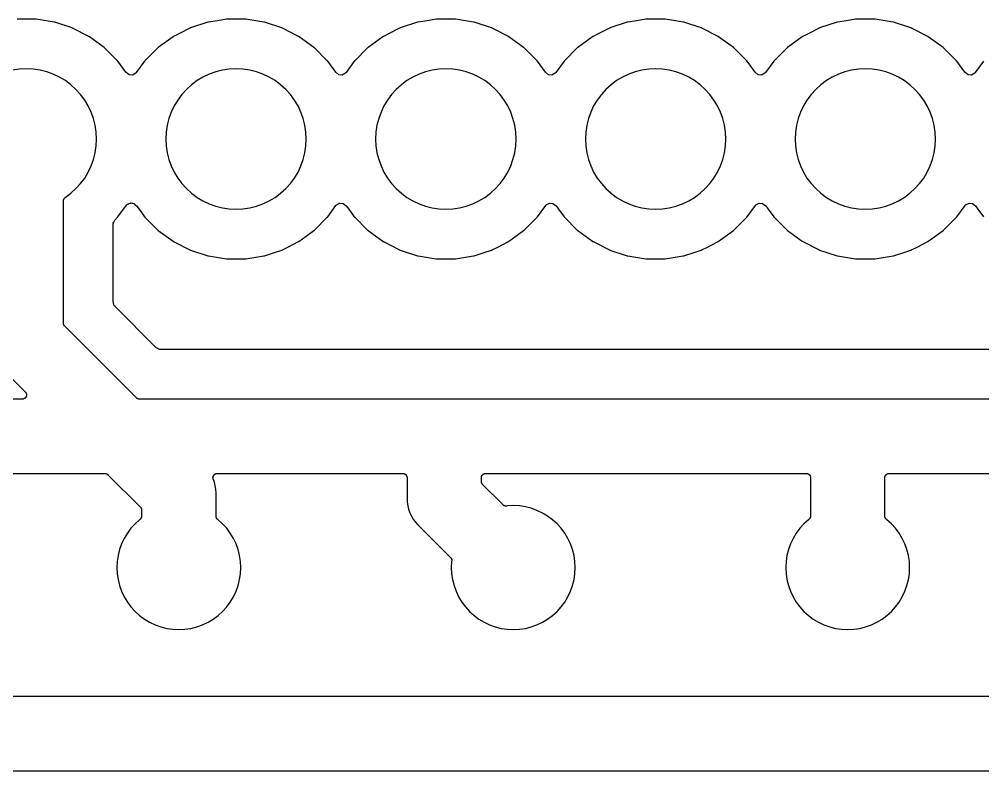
# Model space of a CAD drawing. Header units: metres. Extents: x 46.2 to 140.4, y -137.6 to -43.4.
# Drawn here: x 81.15 to 92.82, y -81.75 to -72.65 of the extents above; entities that cross this region are included whole.
import ezdxf

# ---------------------------------------------------------------- set-up
doc = ezdxf.new("R2010")
doc.units = ezdxf.units.M

msp = doc.modelspace()

# ---------------------------------------------------------------- linework, layer by layer
for points in [[(92.831, -73.158), (92.731, -73.296), (92.725, -73.303), (92.684, -73.325), (92.644, -73.321), (92.606, -73.292), (92.509, -73.158), (92.508, -73.157), (92.507, -73.156), (92.507, -73.156), (92.506, -73.155), (92.506, -73.154), (92.505, -73.153), (92.504, -73.152), (92.348, -72.996), (92.347, -72.995), (92.346, -72.994), (92.345, -72.994), (92.344, -72.993), (92.344, -72.993), (92.343, -72.992), (92.342, -72.991), (92.163, -72.862), (92.162, -72.861), (92.161, -72.86), (92.16, -72.86), (92.159, -72.859), (92.158, -72.858), (92.157, -72.858), (92.157, -72.858), (92.157, -72.858), (92.157, -72.858), (92.157, -72.858), (91.96, -72.758), (91.959, -72.757), (91.959, -72.757), (91.957, -72.756), (91.956, -72.756), (91.955, -72.755), (91.954, -72.755), (91.953, -72.755), (91.953, -72.755), (91.953, -72.755), (91.953, -72.755), (91.743, -72.686), (91.742, -72.686), (91.742, -72.686), (91.74, -72.686), (91.739, -72.685), (91.738, -72.685), (91.737, -72.685), (91.736, -72.685), (91.591, -72.662), (91.518, -72.65), (91.517, -72.65), (91.516, -72.65), (91.515, -72.65), (91.513, -72.65), (91.512, -72.65), (91.511, -72.65), (91.51, -72.65), (91.29, -72.65), (91.289, -72.65), (91.288, -72.65), (91.287, -72.65), (91.285, -72.65), (91.284, -72.65), (91.283, -72.65), (91.282, -72.65), (91.173, -72.667), (91.064, -72.685), (91.063, -72.685), (91.062, -72.685), (91.061, -72.685), (91.06, -72.686), (91.058, -72.686), (91.058, -72.686), (91.057, -72.686), (90.847, -72.755), (90.847, -72.755), (90.847, -72.755), (90.847, -72.755), (90.846, -72.755), (90.845, -72.755), (90.844, -72.756), (90.843, -72.756), (90.841, -72.757), (90.841, -72.757), (90.84, -72.758), (90.706, -72.826), (90.643, -72.858), (90.642, -72.858), (90.641, -72.859), (90.64, -72.859), (90.639, -72.86), (90.638, -72.861), (90.637, -72.861), (90.637, -72.862), (90.637, -72.862), (90.458, -72.991), (90.457, -72.992), (90.456, -72.993), (90.456, -72.993), (90.455, -72.994), (90.454, -72.994), (90.453, -72.995), (90.452, -72.996), (90.296, -73.152), (90.295, -73.153), (90.295, -73.154), (90.294, -73.155), (90.293, -73.156), (90.293, -73.156), (90.292, -73.157), (90.291, -73.158), (90.191, -73.296), (90.185, -73.303), (90.144, -73.325), (90.104, -73.321), (90.066, -73.292), (89.969, -73.158), (89.968, -73.157), (89.967, -73.156), (89.967, -73.156), (89.966, -73.155), (89.966, -73.154), (89.965, -73.153), (89.964, -73.152), (89.808, -72.996), (89.807, -72.995), (89.806, -72.994), (89.805, -72.994), (89.804, -72.993), (89.804, -72.993), (89.803, -72.992), (89.802, -72.991), (89.623, -72.862), (89.622, -72.861), (89.621, -72.86), (89.62, -72.86), (89.619, -72.859), (89.618, -72.858), (89.617, -72.858), (89.617, -72.858), (89.617, -72.858), (89.617, -72.858), (89.617, -72.858), (89.42, -72.758), (89.419, -72.757), (89.419, -72.757), (89.417, -72.756), (89.416, -72.756), (89.415, -72.755), (89.414, -72.755), (89.413, -72.755), (89.413, -72.755), (89.413, -72.755), (89.413, -72.755), (89.203, -72.686), (89.202, -72.686), (89.202, -72.686), (89.2, -72.686), (89.199, -72.685), (89.198, -72.685), (89.197, -72.685), (89.196, -72.685), (89.051, -72.662), (88.978, -72.65), (88.977, -72.65), (88.976, -72.65), (88.975, -72.65), (88.973, -72.65), (88.972, -72.65), (88.971, -72.65), (88.97, -72.65), (88.75, -72.65), (88.749, -72.65), (88.748, -72.65), (88.747, -72.65), (88.745, -72.65), (88.744, -72.65), (88.743, -72.65), (88.742, -72.65), (88.633, -72.667), (88.524, -72.685), (88.523, -72.685), (88.522, -72.685), (88.521, -72.685), (88.52, -72.686), (88.518, -72.686), (88.518, -72.686), (88.517, -72.686), (88.307, -72.755), (88.307, -72.755), (88.307, -72.755), (88.307, -72.755), (88.306, -72.755), (88.305, -72.755), (88.304, -72.756), (88.303, -72.756), (88.301, -72.757), (88.301, -72.757), (88.3, -72.758), (88.166, -72.826), (88.103, -72.858), (88.102, -72.858), (88.101, -72.859), (88.1, -72.859), (88.099, -72.86), (88.098, -72.861), (88.097, -72.861), (88.097, -72.862), (88.097, -72.862), (87.918, -72.991), (87.917, -72.992), (87.916, -72.993), (87.916, -72.993), (87.915, -72.994), (87.914, -72.994), (87.913, -72.995), (87.912, -72.996), (87.756, -73.152), (87.755, -73.153), (87.755, -73.154), (87.754, -73.155), (87.753, -73.156), (87.753, -73.156), (87.752, -73.157), (87.751, -73.158), (87.651, -73.296), (87.645, -73.303), (87.604, -73.325), (87.564, -73.321), (87.526, -73.292), (87.429, -73.158), (87.428, -73.157), (87.427, -73.156), (87.427, -73.156), (87.426, -73.155), (87.426, -73.154), (87.425, -73.153), (87.424, -73.152), (87.268, -72.996), (87.267, -72.995), (87.266, -72.994), (87.265, -72.994), (87.264, -72.993), (87.264, -72.993), (87.263, -72.992), (87.262, -72.991), (87.083, -72.862), (87.082, -72.861), (87.081, -72.86), (87.08, -72.86), (87.079, -72.859), (87.078, -72.858), (87.077, -72.858), (87.077, -72.858), (87.077, -72.858), (87.077, -72.858), (87.077, -72.858), (86.88, -72.758), (86.879, -72.757), (86.879, -72.757), (86.877, -72.756), (86.876, -72.756), (86.875, -72.755), (86.874, -72.755), (86.873, -72.755), (86.873, -72.755), (86.873, -72.755), (86.873, -72.755), (86.663, -72.686), (86.662, -72.686), (86.662, -72.686), (86.66, -72.686), (86.659, -72.685), (86.658, -72.685), (86.657, -72.685), (86.656, -72.685), (86.511, -72.662), (86.438, -72.65), (86.437, -72.65), (86.436, -72.65), (86.435, -72.65), (86.433, -72.65), (86.432, -72.65), (86.431, -72.65), (86.43, -72.65), (86.21, -72.65), (86.209, -72.65), (86.208, -72.65), (86.207, -72.65), (86.205, -72.65), (86.204, -72.65), (86.203, -72.65), (86.202, -72.65), (86.093, -72.667), (85.984, -72.685), (85.983, -72.685), (85.982, -72.685), (85.981, -72.685), (85.98, -72.686), (85.978, -72.686), (85.978, -72.686), (85.977, -72.686), (85.767, -72.755), (85.767, -72.755), (85.767, -72.755), (85.767, -72.755), (85.766, -72.755), (85.765, -72.755), (85.764, -72.756), (85.763, -72.756), (85.761, -72.757), (85.761, -72.757), (85.76, -72.758), (85.626, -72.826), (85.563, -72.858), (85.562, -72.858), (85.561, -72.859), (85.56, -72.859), (85.559, -72.86), (85.558, -72.861), (85.557, -72.861), (85.557, -72.862), (85.557, -72.862), (85.378, -72.991), (85.377, -72.992), (85.376, -72.993), (85.376, -72.993), (85.375, -72.994), (85.374, -72.994), (85.373, -72.995), (85.372, -72.996), (85.216, -73.152), (85.215, -73.153), (85.215, -73.154), (85.214, -73.155), (85.213, -73.156), (85.213, -73.156), (85.212, -73.157), (85.211, -73.158), (85.111, -73.296), (85.105, -73.303), (85.064, -73.325), (85.024, -73.321), (84.986, -73.292), (84.889, -73.158), (84.888, -73.157), (84.887, -73.156), (84.887, -73.156), (84.886, -73.155), (84.886, -73.154), (84.885, -73.153), (84.884, -73.152), (84.728, -72.996), (84.727, -72.995), (84.726, -72.994), (84.725, -72.994), (84.724, -72.993), (84.724, -72.993), (84.723, -72.992), (84.722, -72.991), (84.543, -72.862), (84.542, -72.861), (84.541, -72.86), (84.54, -72.86), (84.539, -72.859), (84.538, -72.858), (84.537, -72.858), (84.537, -72.858), (84.537, -72.858), (84.537, -72.858), (84.537, -72.858), (84.34, -72.758), (84.339, -72.757), (84.339, -72.757), (84.337, -72.756), (84.336, -72.756), (84.335, -72.755), (84.334, -72.755), (84.333, -72.755), (84.333, -72.755), (84.333, -72.755), (84.333, -72.755), (84.123, -72.686), (84.122, -72.686), (84.122, -72.686), (84.12, -72.686), (84.119, -72.685), (84.118, -72.685), (84.117, -72.685), (84.116, -72.685), (83.971, -72.662), (83.898, -72.65), (83.897, -72.65), (83.896, -72.65), (83.895, -72.65), (83.893, -72.65), (83.892, -72.65), (83.891, -72.65), (83.89, -72.65), (83.67, -72.65), (83.669, -72.65), (83.668, -72.65), (83.667, -72.65), (83.665, -72.65), (83.664, -72.65), (83.663, -72.65), (83.662, -72.65), (83.553, -72.667), (83.444, -72.685), (83.443, -72.685), (83.442, -72.685), (83.441, -72.685), (83.44, -72.686), (83.438, -72.686), (83.438, -72.686), (83.437, -72.686), (83.227, -72.755), (83.227, -72.755), (83.227, -72.755), (83.227, -72.755), (83.226, -72.755), (83.225, -72.755), (83.224, -72.756), (83.223, -72.756), (83.221, -72.757), (83.221, -72.757), (83.22, -72.758), (83.086, -72.826), (83.023, -72.858), (83.022, -72.858), (83.021, -72.859), (83.02, -72.859), (83.019, -72.86), (83.018, -72.861), (83.017, -72.861), (83.017, -72.862), (83.017, -72.862), (82.838, -72.991), (82.837, -72.992), (82.836, -72.993), (82.836, -72.993), (82.835, -72.994), (82.834, -72.994), (82.833, -72.995), (82.832, -72.996), (82.676, -73.152), (82.675, -73.153), (82.675, -73.154), (82.674, -73.155), (82.673, -73.156), (82.673, -73.156), (82.672, -73.157), (82.671, -73.158), (82.571, -73.296), (82.565, -73.303), (82.524, -73.325), (82.484, -73.321), (82.446, -73.292), (82.349, -73.158), (82.348, -73.157), (82.347, -73.156), (82.347, -73.156), (82.346, -73.155), (82.346, -73.154), (82.345, -73.153), (82.344, -73.152), (82.188, -72.996), (82.187, -72.995), (82.186, -72.994), (82.185, -72.994), (82.184, -72.993), (82.184, -72.993), (82.183, -72.992), (82.182, -72.991), (82.003, -72.862), (82.002, -72.861), (82.001, -72.86), (82, -72.86), (81.999, -72.859), (81.998, -72.858), (81.997, -72.858), (81.997, -72.858), (81.997, -72.858), (81.997, -72.858), (81.997, -72.858), (81.8, -72.758), (81.799, -72.757), (81.799, -72.757), (81.797, -72.756), (81.796, -72.756), (81.795, -72.755), (81.794, -72.755), (81.793, -72.755), (81.793, -72.755), (81.793, -72.755), (81.793, -72.755), (81.583, -72.686), (81.582, -72.686), (81.582, -72.686), (81.58, -72.686), (81.579, -72.685), (81.578, -72.685), (81.577, -72.685), (81.576, -72.685), (81.431, -72.662), (81.358, -72.65), (81.357, -72.65), (81.356, -72.65), (81.355, -72.65), (81.353, -72.65), (81.352, -72.65), (81.351, -72.65), (81.35, -72.65), (81.13, -72.65)], [(93.899, -77.25), (82.607, -77.25), (82.606, -77.25), (82.605, -77.25), (82.604, -77.25), (82.602, -77.25), (82.601, -77.249), (82.6, -77.249), (82.599, -77.249), (82.597, -77.249), (82.596, -77.249), (82.595, -77.248), (82.594, -77.248), (82.593, -77.248), (82.592, -77.247), (82.59, -77.247), (82.589, -77.246), (82.588, -77.246), (82.587, -77.245), (82.586, -77.245), (82.585, -77.244), (82.584, -77.244), (82.583, -77.243), (82.582, -77.243), (82.58, -77.242), (82.579, -77.241), (82.578, -77.241), (82.577, -77.24), (82.576, -77.239), (82.575, -77.238), (82.575, -77.238), (82.574, -77.237), (82.573, -77.236), (82.572, -77.235), (81.705, -76.368), (81.704, -76.367), (81.703, -76.366), (81.702, -76.365), (81.702, -76.365), (81.701, -76.364), (81.7, -76.363), (81.699, -76.362), (81.699, -76.361), (81.698, -76.36), (81.697, -76.358), (81.697, -76.357), (81.696, -76.356), (81.696, -76.355), (81.695, -76.354), (81.695, -76.353), (81.694, -76.352), (81.694, -76.351), (81.693, -76.35), (81.693, -76.348), (81.692, -76.347), (81.692, -76.346), (81.692, -76.345), (81.691, -76.344), (81.691, -76.343), (81.691, -76.341), (81.691, -76.34), (81.691, -76.339), (81.69, -76.338), (81.69, -76.336), (81.69, -76.335), (81.69, -76.334), (81.69, -76.333), (81.69, -74.848), (81.69, -74.847), (81.69, -74.846), (81.69, -74.845), (81.69, -74.843), (81.691, -74.842), (81.691, -74.841), (81.691, -74.84), (81.691, -74.839), (81.691, -74.838), (81.692, -74.837), (81.692, -74.835), (81.692, -74.834), (81.693, -74.833), (81.693, -74.832), (81.693, -74.831), (81.694, -74.83), (81.694, -74.829), (81.695, -74.828), (81.695, -74.827), (81.696, -74.826), (81.696, -74.825), (81.697, -74.824), (81.697, -74.823), (81.698, -74.822), (81.699, -74.821), (81.699, -74.82), (81.7, -74.819), (81.701, -74.818), (81.701, -74.817), (81.702, -74.816), (81.703, -74.815), (81.704, -74.814), (81.704, -74.813), (81.705, -74.813), (81.706, -74.812), (81.707, -74.811), (81.708, -74.81), (81.709, -74.809), (81.71, -74.809), (81.71, -74.808), (81.779, -74.757), (81.841, -74.701), (81.897, -74.639), (81.947, -74.572), (81.99, -74.501), (82.025, -74.425), (82.053, -74.347), (82.074, -74.266), (82.086, -74.183), (82.09, -74.1), (82.086, -74.017), (82.074, -73.934), (82.053, -73.853), (82.025, -73.775), (81.99, -73.699), (81.947, -73.628), (81.897, -73.561), (81.841, -73.499), (81.779, -73.443), (81.712, -73.393), (81.641, -73.35), (81.565, -73.315), (81.487, -73.287), (81.406, -73.266), (81.323, -73.254), (81.24, -73.25), (81.157, -73.254), (81.074, -73.266)], [(84.252, -73.393), (84.181, -73.35), (84.105, -73.315), (84.027, -73.287), (83.946, -73.266), (83.863, -73.254), (83.78, -73.25), (83.697, -73.254), (83.614, -73.266), (83.533, -73.287), (83.455, -73.315), (83.379, -73.35), (83.308, -73.393), (83.241, -73.443), (83.179, -73.499), (83.123, -73.561), (83.073, -73.628), (83.03, -73.699), (82.995, -73.775), (82.967, -73.853), (82.946, -73.934), (82.934, -74.017), (82.93, -74.1), (82.934, -74.183), (82.946, -74.266), (82.967, -74.347), (82.995, -74.425), (83.03, -74.501), (83.073, -74.572), (83.123, -74.639), (83.179, -74.701), (83.241, -74.757), (83.308, -74.807), (83.379, -74.85), (83.455, -74.885), (83.533, -74.913), (83.614, -74.934), (83.697, -74.946), (83.78, -74.95), (83.863, -74.946), (83.946, -74.934), (84.027, -74.913), (84.105, -74.885), (84.181, -74.85), (84.252, -74.807), (84.319, -74.757), (84.381, -74.701), (84.437, -74.639), (84.487, -74.572), (84.53, -74.501), (84.565, -74.425), (84.593, -74.347), (84.614, -74.266), (84.626, -74.183), (84.63, -74.1), (84.626, -74.017), (84.614, -73.934), (84.593, -73.853), (84.565, -73.775), (84.53, -73.699), (84.487, -73.628), (84.437, -73.561), (84.381, -73.499), (84.319, -73.443), (84.252, -73.393)], [(86.792, -73.393), (86.721, -73.35), (86.645, -73.315), (86.567, -73.287), (86.486, -73.266), (86.403, -73.254), (86.32, -73.25), (86.237, -73.254), (86.154, -73.266), (86.073, -73.287), (85.995, -73.315), (85.919, -73.35), (85.848, -73.393), (85.781, -73.443), (85.719, -73.499), (85.663, -73.561), (85.613, -73.628), (85.57, -73.699), (85.535, -73.775), (85.507, -73.853), (85.486, -73.934), (85.474, -74.017), (85.47, -74.1), (85.474, -74.183), (85.486, -74.266), (85.507, -74.347), (85.535, -74.425), (85.57, -74.501), (85.613, -74.572), (85.663, -74.639), (85.719, -74.701), (85.781, -74.757), (85.848, -74.807), (85.919, -74.85), (85.995, -74.885), (86.073, -74.913), (86.154, -74.934), (86.237, -74.946), (86.32, -74.95), (86.403, -74.946), (86.486, -74.934), (86.567, -74.913), (86.645, -74.885), (86.721, -74.85), (86.792, -74.807), (86.859, -74.757), (86.921, -74.701), (86.977, -74.639), (87.027, -74.572), (87.07, -74.501), (87.105, -74.425), (87.133, -74.347), (87.154, -74.266), (87.166, -74.183), (87.17, -74.1), (87.166, -74.017), (87.154, -73.934), (87.133, -73.853), (87.105, -73.775), (87.07, -73.699), (87.027, -73.628), (86.977, -73.561), (86.921, -73.499), (86.859, -73.443), (86.792, -73.393)], [(89.332, -73.393), (89.261, -73.35), (89.185, -73.315), (89.107, -73.287), (89.026, -73.266), (88.943, -73.254), (88.86, -73.25), (88.777, -73.254), (88.694, -73.266), (88.613, -73.287), (88.535, -73.315), (88.459, -73.35), (88.388, -73.393), (88.321, -73.443), (88.259, -73.499), (88.203, -73.561), (88.153, -73.628), (88.11, -73.699), (88.075, -73.775), (88.047, -73.853), (88.026, -73.934), (88.014, -74.017), (88.01, -74.1), (88.014, -74.183), (88.026, -74.266), (88.047, -74.347), (88.075, -74.425), (88.11, -74.501), (88.153, -74.572), (88.203, -74.639), (88.259, -74.701), (88.321, -74.757), (88.388, -74.807), (88.459, -74.85), (88.535, -74.885), (88.613, -74.913), (88.694, -74.934), (88.777, -74.946), (88.86, -74.95), (88.943, -74.946), (89.026, -74.934), (89.107, -74.913), (89.185, -74.885), (89.261, -74.85), (89.332, -74.807), (89.399, -74.757), (89.461, -74.701), (89.517, -74.639), (89.567, -74.572), (89.61, -74.501), (89.645, -74.425), (89.673, -74.347), (89.694, -74.266), (89.706, -74.183), (89.71, -74.1), (89.706, -74.017), (89.694, -73.934), (89.673, -73.853), (89.645, -73.775), (89.61, -73.699), (89.567, -73.628), (89.517, -73.561), (89.461, -73.499), (89.399, -73.443), (89.332, -73.393)], [(91.872, -73.393), (91.801, -73.35), (91.725, -73.315), (91.647, -73.287), (91.566, -73.266), (91.483, -73.254), (91.4, -73.25), (91.317, -73.254), (91.234, -73.266), (91.153, -73.287), (91.075, -73.315), (90.999, -73.35), (90.928, -73.393), (90.861, -73.443), (90.799, -73.499), (90.743, -73.561), (90.693, -73.628), (90.65, -73.699), (90.615, -73.775), (90.587, -73.853), (90.566, -73.934), (90.554, -74.017), (90.55, -74.1), (90.554, -74.183), (90.566, -74.266), (90.587, -74.347), (90.615, -74.425), (90.65, -74.501), (90.693, -74.572), (90.743, -74.639), (90.799, -74.701), (90.861, -74.757), (90.928, -74.807), (90.999, -74.85), (91.075, -74.885), (91.153, -74.913), (91.234, -74.934), (91.317, -74.946), (91.4, -74.95), (91.483, -74.946), (91.566, -74.934), (91.647, -74.913), (91.725, -74.885), (91.801, -74.85), (91.872, -74.807), (91.939, -74.757), (92.001, -74.701), (92.057, -74.639), (92.107, -74.572), (92.15, -74.501), (92.185, -74.425), (92.213, -74.347), (92.234, -74.266), (92.246, -74.183), (92.25, -74.1), (92.246, -74.017), (92.234, -73.934), (92.213, -73.853), (92.185, -73.775), (92.15, -73.699), (92.107, -73.628), (92.057, -73.561), (92.001, -73.499), (91.939, -73.443), (91.872, -73.393)], [(93.999, -76.649), (82.868, -76.649), (82.855, -76.648), (82.808, -76.623), (82.314, -76.128), (82.305, -76.118), (82.291, -76.067), (82.291, -75.134), (82.291, -75.128), (82.291, -75.126), (82.291, -75.125), (82.291, -75.125), (82.292, -75.124), (82.292, -75.123), (82.292, -75.12), (82.301, -75.105), (82.301, -75.103), (82.302, -75.102), (82.302, -75.101), (82.303, -75.099), (82.31, -75.081), (82.344, -75.048), (82.344, -75.047), (82.345, -75.046), (82.346, -75.045), (82.347, -75.044), (82.348, -75.043), (82.348, -75.043), (82.349, -75.042), (82.451, -74.901), (82.455, -74.896), (82.456, -74.896), (82.457, -74.895), (82.458, -74.894), (82.459, -74.894), (82.46, -74.893), (82.461, -74.892), (82.462, -74.891), (82.463, -74.89), (82.464, -74.89), (82.465, -74.888), (82.479, -74.883), (82.48, -74.883), (82.481, -74.883), (82.482, -74.882), (82.483, -74.882), (82.484, -74.881), (82.485, -74.881), (82.486, -74.88), (82.496, -74.875), (82.497, -74.875), (82.498, -74.875), (82.5, -74.875), (82.501, -74.875), (82.502, -74.874), (82.504, -74.874), (82.505, -74.874), (82.506, -74.874), (82.517, -74.876), (82.518, -74.877), (82.519, -74.877), (82.52, -74.877), (82.522, -74.877), (82.523, -74.877), (82.524, -74.878), (82.525, -74.878), (82.537, -74.879), (82.537, -74.879), (82.538, -74.879), (82.539, -74.88), (82.54, -74.88), (82.541, -74.881), (82.542, -74.881), (82.543, -74.882), (82.544, -74.882), (82.545, -74.883), (82.545, -74.883), (82.554, -74.891), (82.554, -74.892), (82.555, -74.893), (82.556, -74.894), (82.557, -74.894), (82.558, -74.895), (82.558, -74.896), (82.559, -74.896), (82.574, -74.908), (82.604, -74.949), (82.671, -75.042), (82.672, -75.043), (82.672, -75.043), (82.673, -75.044), (82.674, -75.045), (82.675, -75.046), (82.676, -75.047), (82.676, -75.048), (82.832, -75.204), (82.833, -75.204), (82.834, -75.205), (82.835, -75.206), (82.836, -75.207), (82.837, -75.208), (82.837, -75.208), (82.838, -75.209), (83.017, -75.338), (83.018, -75.339), (83.019, -75.34), (83.02, -75.34), (83.021, -75.341), (83.022, -75.342), (83.023, -75.342), (83.023, -75.342), (83.22, -75.442), (83.221, -75.443), (83.221, -75.443), (83.223, -75.444), (83.224, -75.444), (83.225, -75.445), (83.226, -75.445), (83.227, -75.445), (83.437, -75.514), (83.438, -75.514), (83.438, -75.514), (83.44, -75.514), (83.441, -75.515), (83.442, -75.515), (83.443, -75.515), (83.444, -75.515), (83.662, -75.55), (83.663, -75.55), (83.664, -75.55), (83.665, -75.55), (83.667, -75.55), (83.668, -75.55), (83.669, -75.551), (83.67, -75.551), (83.89, -75.551), (83.891, -75.551), (83.892, -75.55), (83.893, -75.55), (83.895, -75.55), (83.896, -75.55), (83.897, -75.55), (83.898, -75.55), (84.116, -75.515), (84.117, -75.515), (84.118, -75.515), (84.119, -75.515), (84.12, -75.514), (84.122, -75.514), (84.122, -75.514), (84.123, -75.514), (84.246, -75.474), (84.333, -75.445), (84.333, -75.445), (84.333, -75.445), (84.333, -75.445), (84.334, -75.445), (84.335, -75.445), (84.336, -75.444), (84.337, -75.444), (84.339, -75.443), (84.339, -75.443), (84.34, -75.442), (84.408, -75.408), (84.537, -75.342), (84.538, -75.342), (84.539, -75.341), (84.54, -75.34), (84.541, -75.34), (84.542, -75.339), (84.543, -75.338), (84.566, -75.322), (84.722, -75.209), (84.723, -75.208), (84.724, -75.207), (84.724, -75.207), (84.725, -75.206), (84.726, -75.205), (84.727, -75.205), (84.728, -75.204), (84.884, -75.048), (84.885, -75.047), (84.886, -75.046), (84.886, -75.045), (84.887, -75.044), (84.887, -75.044), (84.888, -75.043), (84.889, -75.042), (84.989, -74.904), (84.995, -74.897), (85.036, -74.875), (85.076, -74.879), (85.114, -74.908), (85.144, -74.949), (85.211, -75.042), (85.212, -75.043), (85.212, -75.043), (85.213, -75.044), (85.214, -75.045), (85.215, -75.046), (85.216, -75.047), (85.216, -75.048), (85.372, -75.204), (85.373, -75.204), (85.374, -75.205), (85.375, -75.206), (85.376, -75.207), (85.377, -75.208), (85.377, -75.208), (85.378, -75.209), (85.557, -75.338), (85.558, -75.339), (85.559, -75.34), (85.56, -75.34), (85.561, -75.341), (85.562, -75.342), (85.563, -75.342), (85.563, -75.342), (85.76, -75.442), (85.761, -75.443), (85.761, -75.443), (85.763, -75.444), (85.764, -75.444), (85.765, -75.445), (85.766, -75.445), (85.767, -75.445), (85.977, -75.514), (85.978, -75.514), (85.978, -75.514), (85.98, -75.514), (85.981, -75.515), (85.982, -75.515), (85.983, -75.515), (85.984, -75.515), (86.202, -75.55), (86.203, -75.55), (86.204, -75.55), (86.205, -75.55), (86.207, -75.55), (86.208, -75.55), (86.209, -75.551), (86.21, -75.551), (86.43, -75.551), (86.431, -75.551), (86.432, -75.55), (86.433, -75.55), (86.435, -75.55), (86.436, -75.55), (86.437, -75.55), (86.438, -75.55), (86.656, -75.515), (86.657, -75.515), (86.658, -75.515), (86.659, -75.515), (86.66, -75.514), (86.662, -75.514), (86.662, -75.514), (86.663, -75.514), (86.786, -75.474), (86.873, -75.445), (86.873, -75.445), (86.873, -75.445), (86.873, -75.445), (86.874, -75.445), (86.875, -75.445), (86.876, -75.444), (86.877, -75.444), (86.879, -75.443), (86.879, -75.443), (86.88, -75.442), (86.948, -75.408), (87.077, -75.342), (87.078, -75.342), (87.079, -75.341), (87.08, -75.34), (87.081, -75.34), (87.082, -75.339), (87.083, -75.338), (87.106, -75.322), (87.262, -75.209), (87.263, -75.208), (87.264, -75.207), (87.264, -75.207), (87.265, -75.206), (87.266, -75.205), (87.267, -75.205), (87.268, -75.204), (87.424, -75.048), (87.425, -75.047), (87.426, -75.046), (87.426, -75.045), (87.427, -75.044), (87.427, -75.044), (87.428, -75.043), (87.429, -75.042), (87.529, -74.904), (87.535, -74.897), (87.576, -74.875), (87.616, -74.879), (87.654, -74.908), (87.684, -74.949), (87.751, -75.042), (87.752, -75.043), (87.752, -75.043), (87.753, -75.044), (87.754, -75.045), (87.755, -75.046), (87.756, -75.047), (87.756, -75.048), (87.912, -75.204), (87.913, -75.204), (87.914, -75.205), (87.915, -75.206), (87.916, -75.207), (87.917, -75.208), (87.917, -75.208), (87.918, -75.209), (88.097, -75.338), (88.098, -75.339), (88.099, -75.34), (88.1, -75.34), (88.101, -75.341), (88.102, -75.342), (88.103, -75.342), (88.103, -75.342), (88.3, -75.442), (88.301, -75.443), (88.301, -75.443), (88.303, -75.444), (88.304, -75.444), (88.305, -75.445), (88.306, -75.445), (88.307, -75.445), (88.517, -75.514), (88.518, -75.514), (88.518, -75.514), (88.52, -75.514), (88.521, -75.515), (88.522, -75.515), (88.523, -75.515), (88.524, -75.515), (88.742, -75.55), (88.743, -75.55), (88.744, -75.55), (88.745, -75.55), (88.747, -75.55), (88.748, -75.55), (88.749, -75.551), (88.75, -75.551), (88.97, -75.551), (88.971, -75.551), (88.972, -75.55), (88.973, -75.55), (88.975, -75.55), (88.976, -75.55), (88.977, -75.55), (88.978, -75.55), (89.196, -75.515), (89.197, -75.515), (89.198, -75.515), (89.199, -75.515), (89.2, -75.514), (89.202, -75.514), (89.202, -75.514), (89.203, -75.514), (89.326, -75.474), (89.413, -75.445), (89.413, -75.445), (89.413, -75.445), (89.413, -75.445), (89.414, -75.445), (89.415, -75.445), (89.416, -75.444), (89.417, -75.444), (89.419, -75.443), (89.419, -75.443), (89.42, -75.442), (89.488, -75.408), (89.617, -75.342), (89.618, -75.342), (89.619, -75.341), (89.62, -75.34), (89.621, -75.34), (89.622, -75.339), (89.623, -75.338), (89.646, -75.322), (89.802, -75.209), (89.803, -75.208), (89.804, -75.207), (89.804, -75.207), (89.805, -75.206), (89.806, -75.205), (89.807, -75.205), (89.808, -75.204), (89.964, -75.048), (89.965, -75.047), (89.966, -75.046), (89.966, -75.045), (89.967, -75.044), (89.967, -75.044), (89.968, -75.043), (89.969, -75.042), (90.069, -74.904), (90.075, -74.897), (90.116, -74.875), (90.156, -74.879), (90.194, -74.908), (90.224, -74.949), (90.291, -75.042), (90.292, -75.043), (90.292, -75.043), (90.293, -75.044), (90.294, -75.045), (90.295, -75.046), (90.296, -75.047), (90.296, -75.048), (90.452, -75.204), (90.453, -75.204), (90.454, -75.205), (90.455, -75.206), (90.456, -75.207), (90.457, -75.208), (90.457, -75.208), (90.458, -75.209), (90.637, -75.338), (90.638, -75.339), (90.639, -75.34), (90.64, -75.34), (90.641, -75.341), (90.642, -75.342), (90.643, -75.342), (90.643, -75.342), (90.84, -75.442), (90.841, -75.443), (90.841, -75.443), (90.843, -75.444), (90.844, -75.444), (90.845, -75.445), (90.846, -75.445), (90.847, -75.445), (91.057, -75.514), (91.058, -75.514), (91.058, -75.514), (91.06, -75.514), (91.061, -75.515), (91.062, -75.515), (91.063, -75.515), (91.064, -75.515), (91.282, -75.55), (91.283, -75.55), (91.284, -75.55), (91.285, -75.55), (91.287, -75.55), (91.288, -75.55), (91.289, -75.551), (91.29, -75.551), (91.51, -75.551), (91.511, -75.551), (91.512, -75.55), (91.513, -75.55), (91.515, -75.55), (91.516, -75.55), (91.517, -75.55), (91.518, -75.55), (91.736, -75.515), (91.737, -75.515), (91.738, -75.515), (91.739, -75.515), (91.74, -75.514), (91.742, -75.514), (91.742, -75.514), (91.743, -75.514), (91.866, -75.474), (91.953, -75.445), (91.953, -75.445), (91.953, -75.445), (91.953, -75.445), (91.954, -75.445), (91.955, -75.445), (91.956, -75.444), (91.957, -75.444), (91.959, -75.443), (91.959, -75.443), (91.96, -75.442), (92.028, -75.408), (92.157, -75.342), (92.158, -75.342), (92.159, -75.341), (92.16, -75.34), (92.161, -75.34), (92.162, -75.339), (92.163, -75.338), (92.186, -75.322), (92.342, -75.209), (92.343, -75.208), (92.344, -75.207), (92.344, -75.207), (92.345, -75.206), (92.346, -75.205), (92.347, -75.205), (92.348, -75.204), (92.504, -75.048), (92.505, -75.047), (92.506, -75.046), (92.506, -75.045), (92.507, -75.044), (92.507, -75.044), (92.508, -75.043), (92.509, -75.042), (92.609, -74.904), (92.615, -74.897), (92.656, -74.875), (92.696, -74.879), (92.734, -74.908), (92.764, -74.949), (92.831, -75.042)], [(80.922, -76.859), (81.228, -77.164), (81.229, -77.165), (81.229, -77.166), (81.23, -77.167), (81.231, -77.168), (81.232, -77.169), (81.232, -77.17), (81.233, -77.171), (81.234, -77.172), (81.235, -77.173), (81.235, -77.174), (81.236, -77.175), (81.236, -77.176), (81.237, -77.177), (81.237, -77.178), (81.238, -77.179), (81.238, -77.181), (81.239, -77.182), (81.239, -77.183), (81.24, -77.184), (81.24, -77.185), (81.24, -77.186), (81.241, -77.188), (81.241, -77.189), (81.241, -77.19), (81.242, -77.191), (81.242, -77.192), (81.242, -77.194), (81.242, -77.195), (81.242, -77.196), (81.242, -77.197), (81.242, -77.199), (81.242, -77.2), (81.242, -77.201), (81.242, -77.202), (81.242, -77.203), (81.242, -77.205), (81.242, -77.206), (81.242, -77.207), (81.242, -77.208), (81.241, -77.21), (81.241, -77.211), (81.241, -77.212), (81.24, -77.213), (81.24, -77.214), (81.24, -77.215), (81.239, -77.217), (81.239, -77.218), (81.238, -77.219), (81.238, -77.22), (81.237, -77.221), (81.237, -77.222), (81.236, -77.223), (81.236, -77.224), (81.235, -77.225), (81.235, -77.226), (81.234, -77.228), (81.233, -77.229), (81.232, -77.23), (81.232, -77.231), (81.231, -77.231), (81.23, -77.232), (81.229, -77.233), (81.229, -77.234), (81.228, -77.235), (81.227, -77.236), (81.226, -77.237), (81.225, -77.238), (81.224, -77.238), (81.223, -77.239), (81.222, -77.24), (81.221, -77.241), (81.22, -77.241), (81.219, -77.242), (81.218, -77.243), (81.217, -77.243), (81.216, -77.244), (81.215, -77.244), (81.214, -77.245), (81.213, -77.245), (81.211, -77.246), (81.21, -77.246), (81.209, -77.247), (81.208, -77.247), (81.207, -77.248), (81.206, -77.248), (81.204, -77.248), (81.203, -77.249), (81.202, -77.249), (81.201, -77.249), (81.2, -77.249), (81.198, -77.249), (81.197, -77.25), (81.196, -77.25), (81.195, -77.25), (81.194, -77.25), (81.192, -77.25), (62.001, -77.25)], [(79.477, -78.15), (82.193, -78.15), (82.194, -78.15), (82.195, -78.15), (82.196, -78.15), (82.198, -78.15), (82.199, -78.151), (82.2, -78.151), (82.201, -78.151), (82.203, -78.151), (82.204, -78.151), (82.205, -78.152), (82.206, -78.152), (82.207, -78.152), (82.208, -78.153), (82.21, -78.153), (82.211, -78.154), (82.212, -78.154), (82.213, -78.155), (82.214, -78.155), (82.215, -78.156), (82.216, -78.156), (82.217, -78.157), (82.218, -78.157), (82.22, -78.158), (82.221, -78.159), (82.222, -78.159), (82.223, -78.16), (82.224, -78.161), (82.225, -78.162), (82.225, -78.162), (82.226, -78.163), (82.227, -78.164), (82.228, -78.165), (82.622, -78.558), (82.622, -78.559), (82.623, -78.56), (82.624, -78.561), (82.625, -78.562), (82.626, -78.563), (82.626, -78.564), (82.627, -78.565), (82.628, -78.566), (82.628, -78.567), (82.629, -78.568), (82.63, -78.569), (82.63, -78.57), (82.631, -78.571), (82.631, -78.572), (82.632, -78.573), (82.632, -78.574), (82.633, -78.576), (82.633, -78.577), (82.634, -78.578), (82.634, -78.579), (82.634, -78.58), (82.635, -78.581), (82.635, -78.583), (82.635, -78.584), (82.635, -78.585), (82.636, -78.586), (82.636, -78.587), (82.636, -78.589), (82.636, -78.59), (82.636, -78.591), (82.636, -78.592), (82.636, -78.594), (82.636, -78.666), (82.636, -78.667), (82.636, -78.669), (82.636, -78.67), (82.636, -78.671), (82.636, -78.673), (82.636, -78.674), (82.635, -78.675), (82.635, -78.676), (82.635, -78.678), (82.634, -78.679), (82.634, -78.68), (82.634, -78.681), (82.633, -78.683), (82.633, -78.684), (82.632, -78.685), (82.632, -78.686), (82.631, -78.688), (82.631, -78.689), (82.63, -78.69), (82.63, -78.691), (82.629, -78.692), (82.628, -78.693), (82.628, -78.694), (82.627, -78.695), (82.626, -78.696), (82.625, -78.697), (82.624, -78.698), (82.624, -78.699), (82.623, -78.7), (82.622, -78.701), (82.621, -78.702), (82.62, -78.703), (82.619, -78.704), (82.618, -78.705), (82.617, -78.706), (82.616, -78.706), (82.611, -78.71), (82.556, -78.76), (82.507, -78.814), (82.463, -78.873), (82.425, -78.936), (82.394, -79.003), (82.369, -79.072), (82.351, -79.144), (82.34, -79.216), (82.336, -79.29), (82.34, -79.364), (82.351, -79.436), (82.369, -79.508), (82.394, -79.577), (82.425, -79.644), (82.463, -79.707), (82.507, -79.766), (82.556, -79.82), (82.611, -79.87), (82.67, -79.914), (82.733, -79.951), (82.799, -79.983), (82.869, -80.008), (82.94, -80.026), (83.013, -80.036), (83.086, -80.04), (83.16, -80.036), (83.233, -80.026), (83.304, -80.008), (83.373, -79.983), (83.44, -79.951), (83.503, -79.914), (83.562, -79.87), (83.617, -79.82), (83.666, -79.766), (83.71, -79.707), (83.748, -79.644), (83.779, -79.577), (83.804, -79.508), (83.822, -79.436), (83.833, -79.364), (83.836, -79.29), (83.833, -79.216), (83.822, -79.144), (83.804, -79.072), (83.779, -79.003), (83.748, -78.936), (83.71, -78.873), (83.666, -78.814), (83.617, -78.76), (83.562, -78.71), (83.557, -78.706), (83.556, -78.706), (83.555, -78.705), (83.554, -78.704), (83.553, -78.703), (83.552, -78.703), (83.552, -78.702), (83.551, -78.701), (83.55, -78.7), (83.549, -78.699), (83.548, -78.698), (83.548, -78.697), (83.547, -78.697), (83.546, -78.696), (83.546, -78.695), (83.545, -78.694), (83.544, -78.693), (83.544, -78.692), (83.543, -78.691), (83.543, -78.69), (83.542, -78.689), (83.541, -78.688), (83.541, -78.687), (83.541, -78.686), (83.54, -78.684), (83.54, -78.683), (83.539, -78.682), (83.539, -78.681), (83.539, -78.68), (83.538, -78.679), (83.538, -78.678), (83.538, -78.677), (83.538, -78.675), (83.537, -78.674), (83.537, -78.673), (83.537, -78.672), (83.537, -78.671), (83.537, -78.67), (83.537, -78.669), (83.537, -78.667), (83.537, -78.666), (83.537, -78.388), (83.534, -78.342), (83.528, -78.299), (83.517, -78.256), (83.503, -78.217), (83.503, -78.216), (83.502, -78.214), (83.502, -78.213), (83.502, -78.212), (83.502, -78.211), (83.501, -78.21), (83.501, -78.209), (83.501, -78.208), (83.501, -78.207), (83.501, -78.205), (83.501, -78.204), (83.501, -78.203), (83.5, -78.202), (83.5, -78.2), (83.5, -78.199), (83.501, -78.198), (83.501, -78.197), (83.501, -78.195), (83.501, -78.194), (83.501, -78.193), (83.501, -78.192), (83.501, -78.19), (83.502, -78.189), (83.502, -78.188), (83.502, -78.187), (83.503, -78.186), (83.503, -78.185), (83.503, -78.183), (83.504, -78.182), (83.504, -78.181), (83.505, -78.18), (83.505, -78.179), (83.506, -78.178), (83.506, -78.177), (83.507, -78.176), (83.508, -78.175), (83.508, -78.174), (83.509, -78.172), (83.51, -78.171), (83.51, -78.17), (83.511, -78.169), (83.512, -78.169), (83.513, -78.168), (83.513, -78.167), (83.514, -78.166), (83.515, -78.165), (83.516, -78.164), (83.517, -78.163), (83.518, -78.162), (83.519, -78.162), (83.52, -78.161), (83.521, -78.16), (83.522, -78.159), (83.523, -78.159), (83.524, -78.158), (83.525, -78.157), (83.526, -78.157), (83.527, -78.156), (83.528, -78.156), (83.529, -78.155), (83.53, -78.155), (83.531, -78.154), (83.532, -78.154), (83.534, -78.153), (83.535, -78.153), (83.536, -78.152), (83.537, -78.152), (83.538, -78.152), (83.54, -78.151), (83.541, -78.151), (83.542, -78.151), (83.543, -78.151), (83.544, -78.151), (83.546, -78.15), (83.547, -78.15), (83.548, -78.15), (83.549, -78.15), (83.55, -78.15), (85.8, -78.15), (85.801, -78.15), (85.802, -78.15), (85.803, -78.15), (85.805, -78.15), (85.806, -78.151), (85.807, -78.151), (85.808, -78.151), (85.81, -78.151), (85.811, -78.151), (85.812, -78.152), (85.813, -78.152), (85.814, -78.152), (85.815, -78.153), (85.817, -78.153), (85.818, -78.154), (85.819, -78.154), (85.82, -78.155), (85.821, -78.155), (85.822, -78.156), (85.823, -78.156), (85.824, -78.157), (85.825, -78.157), (85.826, -78.158), (85.828, -78.159), (85.829, -78.159), (85.83, -78.16), (85.831, -78.161), (85.831, -78.162), (85.832, -78.162), (85.833, -78.163), (85.834, -78.164), (85.835, -78.165), (85.836, -78.166), (85.837, -78.167), (85.838, -78.168), (85.838, -78.169), (85.839, -78.169), (85.84, -78.17), (85.841, -78.171), (85.841, -78.172), (85.842, -78.174), (85.843, -78.175), (85.843, -78.176), (85.844, -78.177), (85.844, -78.178), (85.845, -78.179), (85.845, -78.18), (85.846, -78.181), (85.846, -78.182), (85.847, -78.183), (85.847, -78.185), (85.848, -78.186), (85.848, -78.187), (85.848, -78.188), (85.849, -78.189), (85.849, -78.19), (85.849, -78.192), (85.849, -78.193), (85.849, -78.194), (85.85, -78.195), (85.85, -78.197), (85.85, -78.198), (85.85, -78.199), (85.85, -78.2), (85.85, -78.452), (85.852, -78.498), (85.858, -78.541), (85.869, -78.584), (85.884, -78.626), (85.903, -78.666), (85.926, -78.704), (85.952, -78.739), (85.982, -78.773), (86.377, -79.167), (86.378, -79.168), (86.379, -79.169), (86.379, -79.17), (86.38, -79.171), (86.381, -79.172), (86.382, -79.173), (86.382, -79.174), (86.383, -79.175), (86.384, -79.176), (86.384, -79.177), (86.385, -79.178), (86.386, -79.179), (86.386, -79.18), (86.387, -79.181), (86.387, -79.182), (86.388, -79.184), (86.388, -79.185), (86.389, -79.186), (86.389, -79.187), (86.389, -79.188), (86.39, -79.189), (86.39, -79.19), (86.39, -79.192), (86.391, -79.193), (86.391, -79.194), (86.391, -79.195), (86.391, -79.197), (86.391, -79.198), (86.391, -79.199), (86.392, -79.2), (86.392, -79.201), (86.392, -79.203), (86.392, -79.204), (86.392, -79.205), (86.391, -79.206), (86.391, -79.208), (86.391, -79.209), (86.391, -79.21), (86.39, -79.216), (86.386, -79.29), (86.39, -79.364), (86.401, -79.436), (86.419, -79.508), (86.444, -79.577), (86.475, -79.644), (86.513, -79.707), (86.557, -79.766), (86.606, -79.82), (86.661, -79.87), (86.72, -79.914), (86.783, -79.951), (86.849, -79.983), (86.919, -80.008), (86.99, -80.026), (87.063, -80.036), (87.136, -80.04), (87.21, -80.036), (87.283, -80.026), (87.354, -80.008), (87.423, -79.983), (87.49, -79.951), (87.553, -79.914), (87.612, -79.87), (87.667, -79.82), (87.716, -79.766), (87.76, -79.707), (87.798, -79.644), (87.829, -79.577), (87.854, -79.508), (87.872, -79.436), (87.883, -79.364), (87.886, -79.29), (87.883, -79.216), (87.872, -79.144), (87.854, -79.072), (87.829, -79.003), (87.798, -78.936), (87.76, -78.873), (87.716, -78.814), (87.667, -78.76), (87.612, -78.71), (87.553, -78.666), (87.49, -78.629), (87.423, -78.597), (87.354, -78.572), (87.283, -78.554), (87.21, -78.544), (87.136, -78.54), (87.063, -78.544), (87.056, -78.545), (87.055, -78.545), (87.054, -78.545), (87.053, -78.545), (87.051, -78.545), (87.05, -78.545), (87.049, -78.545), (87.048, -78.545), (87.047, -78.545), (87.045, -78.545), (87.044, -78.545), (87.043, -78.545), (87.042, -78.545), (87.04, -78.544), (87.039, -78.544), (87.038, -78.544), (87.037, -78.544), (87.036, -78.543), (87.035, -78.543), (87.033, -78.543), (87.032, -78.542), (87.031, -78.542), (87.03, -78.541), (87.029, -78.541), (87.028, -78.54), (87.027, -78.54), (87.025, -78.539), (87.024, -78.539), (87.023, -78.538), (87.022, -78.537), (87.021, -78.537), (87.02, -78.536), (87.019, -78.535), (87.018, -78.535), (87.017, -78.534), (87.016, -78.533), (87.015, -78.532), (87.015, -78.531), (87.014, -78.531), (86.765, -78.282), (86.764, -78.281), (86.763, -78.28), (86.762, -78.279), (86.762, -78.278), (86.761, -78.277), (86.76, -78.276), (86.759, -78.275), (86.759, -78.274), (86.758, -78.273), (86.757, -78.272), (86.757, -78.271), (86.756, -78.27), (86.756, -78.269), (86.755, -78.268), (86.755, -78.267), (86.754, -78.266), (86.754, -78.264), (86.753, -78.263), (86.753, -78.262), (86.752, -78.261), (86.752, -78.26), (86.752, -78.259), (86.751, -78.257), (86.751, -78.256), (86.751, -78.255), (86.751, -78.254), (86.751, -78.253), (86.75, -78.251), (86.75, -78.25), (86.75, -78.249), (86.75, -78.248), (86.75, -78.246), (86.75, -78.2), (86.75, -78.199), (86.75, -78.198), (86.75, -78.197), (86.75, -78.195), (86.751, -78.194), (86.751, -78.193), (86.751, -78.192), (86.751, -78.19), (86.751, -78.189), (86.752, -78.188), (86.752, -78.187), (86.752, -78.186), (86.753, -78.185), (86.753, -78.183), (86.754, -78.182), (86.754, -78.181), (86.755, -78.18), (86.755, -78.179), (86.756, -78.178), (86.756, -78.177), (86.757, -78.176), (86.757, -78.175), (86.758, -78.174), (86.759, -78.172), (86.759, -78.171), (86.76, -78.17), (86.761, -78.169), (86.762, -78.169), (86.762, -78.168), (86.763, -78.167), (86.764, -78.166), (86.765, -78.165), (86.766, -78.164), (86.767, -78.163), (86.768, -78.162), (86.769, -78.162), (86.769, -78.161), (86.77, -78.16), (86.771, -78.159), (86.772, -78.159), (86.774, -78.158), (86.775, -78.157), (86.776, -78.157), (86.777, -78.156), (86.778, -78.156), (86.779, -78.155), (86.78, -78.155), (86.781, -78.154), (86.782, -78.154), (86.783, -78.153), (86.785, -78.153), (86.786, -78.152), (86.787, -78.152), (86.788, -78.152), (86.789, -78.151), (86.79, -78.151), (86.792, -78.151), (86.793, -78.151), (86.794, -78.151), (86.795, -78.15), (86.797, -78.15), (86.798, -78.15), (86.799, -78.15), (86.8, -78.15), (90.686, -78.15), (90.687, -78.15), (90.689, -78.15), (90.69, -78.15), (90.691, -78.15), (90.692, -78.151), (90.693, -78.151), (90.695, -78.151), (90.696, -78.151), (90.697, -78.151), (90.698, -78.152), (90.699, -78.152), (90.701, -78.152), (90.702, -78.153), (90.703, -78.153), (90.704, -78.154), (90.705, -78.154), (90.706, -78.155), (90.708, -78.155), (90.709, -78.156), (90.71, -78.156), (90.711, -78.157), (90.712, -78.157), (90.713, -78.158), (90.714, -78.159), (90.715, -78.159), (90.716, -78.16), (90.717, -78.161), (90.718, -78.162), (90.719, -78.162), (90.72, -78.163), (90.721, -78.164), (90.722, -78.165), (90.722, -78.166), (90.723, -78.167), (90.724, -78.168), (90.725, -78.169), (90.726, -78.169), (90.726, -78.17), (90.727, -78.171), (90.728, -78.172), (90.728, -78.174), (90.729, -78.175), (90.73, -78.176), (90.73, -78.177), (90.731, -78.178), (90.731, -78.179), (90.732, -78.18), (90.732, -78.181), (90.733, -78.182), (90.733, -78.183), (90.734, -78.185), (90.734, -78.186), (90.734, -78.187), (90.735, -78.188), (90.735, -78.189), (90.735, -78.19), (90.735, -78.192), (90.736, -78.193), (90.736, -78.194), (90.736, -78.195), (90.736, -78.197), (90.736, -78.198), (90.736, -78.199), (90.736, -78.2), (90.736, -78.666), (90.736, -78.667), (90.736, -78.669), (90.736, -78.67), (90.736, -78.671), (90.736, -78.673), (90.736, -78.674), (90.735, -78.675), (90.735, -78.676), (90.735, -78.678), (90.734, -78.679), (90.734, -78.68), (90.734, -78.681), (90.733, -78.683), (90.733, -78.684), (90.732, -78.685), (90.732, -78.686), (90.731, -78.688), (90.731, -78.689), (90.73, -78.69), (90.73, -78.691), (90.729, -78.692), (90.728, -78.693), (90.728, -78.694), (90.727, -78.695), (90.726, -78.696), (90.725, -78.697), (90.724, -78.698), (90.724, -78.699), (90.723, -78.7), (90.722, -78.701), (90.721, -78.702), (90.72, -78.703), (90.719, -78.704), (90.718, -78.705), (90.717, -78.706), (90.716, -78.706), (90.711, -78.71), (90.656, -78.76), (90.607, -78.814), (90.563, -78.873), (90.525, -78.936), (90.494, -79.003), (90.469, -79.072), (90.451, -79.144), (90.44, -79.216), (90.436, -79.29), (90.44, -79.364), (90.451, -79.436), (90.469, -79.508), (90.494, -79.577), (90.525, -79.644), (90.563, -79.707), (90.607, -79.766), (90.656, -79.82), (90.711, -79.87), (90.77, -79.914), (90.833, -79.951), (90.899, -79.983), (90.969, -80.008), (91.04, -80.026), (91.113, -80.036), (91.186, -80.04), (91.26, -80.036), (91.333, -80.026), (91.404, -80.008), (91.473, -79.983), (91.54, -79.951), (91.603, -79.914), (91.662, -79.87), (91.717, -79.82), (91.766, -79.766), (91.81, -79.707), (91.848, -79.644), (91.879, -79.577), (91.904, -79.508), (91.922, -79.436), (91.933, -79.364), (91.936, -79.29), (91.933, -79.216), (91.922, -79.144), (91.904, -79.072), (91.879, -79.003), (91.848, -78.936), (91.81, -78.873), (91.766, -78.814), (91.717, -78.76), (91.662, -78.71), (91.657, -78.706), (91.656, -78.706), (91.655, -78.705), (91.654, -78.704), (91.653, -78.703), (91.652, -78.703), (91.652, -78.702), (91.651, -78.701), (91.65, -78.7), (91.649, -78.699), (91.648, -78.698), (91.648, -78.697), (91.647, -78.697), (91.646, -78.696), (91.646, -78.695), (91.645, -78.694), (91.644, -78.693), (91.644, -78.692), (91.643, -78.691), (91.643, -78.69), (91.642, -78.689), (91.641, -78.688), (91.641, -78.687), (91.641, -78.686), (91.64, -78.684), (91.64, -78.683), (91.639, -78.682), (91.639, -78.681), (91.639, -78.68), (91.638, -78.679), (91.638, -78.678), (91.638, -78.677), (91.638, -78.675), (91.637, -78.674), (91.637, -78.673), (91.637, -78.672), (91.637, -78.671), (91.637, -78.67), (91.637, -78.669), (91.637, -78.667), (91.637, -78.666), (91.637, -78.2), (91.637, -78.199), (91.637, -78.198), (91.637, -78.197), (91.637, -78.195), (91.637, -78.194), (91.637, -78.193), (91.637, -78.192), (91.638, -78.19), (91.638, -78.189), (91.638, -78.188), (91.638, -78.187), (91.639, -78.186), (91.639, -78.185), (91.64, -78.183), (91.64, -78.182), (91.64, -78.181), (91.641, -78.18), (91.641, -78.179), (91.642, -78.178), (91.643, -78.177), (91.643, -78.176), (91.644, -78.175), (91.644, -78.174), (91.645, -78.172), (91.646, -78.171), (91.646, -78.17), (91.647, -78.169), (91.648, -78.169), (91.649, -78.168), (91.65, -78.167), (91.65, -78.166), (91.651, -78.165), (91.652, -78.164), (91.653, -78.163), (91.654, -78.162), (91.655, -78.162), (91.656, -78.161), (91.657, -78.16), (91.658, -78.159), (91.659, -78.159), (91.66, -78.158), (91.661, -78.157), (91.662, -78.157), (91.663, -78.156), (91.664, -78.156), (91.665, -78.155), (91.666, -78.155), (91.668, -78.154), (91.669, -78.154), (91.67, -78.153), (91.671, -78.153), (91.672, -78.152), (91.673, -78.152), (91.674, -78.152), (91.676, -78.151), (91.677, -78.151), (91.678, -78.151), (91.679, -78.151), (91.681, -78.151), (91.682, -78.15), (91.683, -78.15), (91.684, -78.15), (91.685, -78.15), (91.687, -78.15), (93.693, -78.15)], [(93.399, -80.85), (60.107, -80.85)], [(59.901, -81.75), (93.193, -81.75)]]:
    msp.add_lwpolyline(points)

doc.saveas('drawing.dxf')
